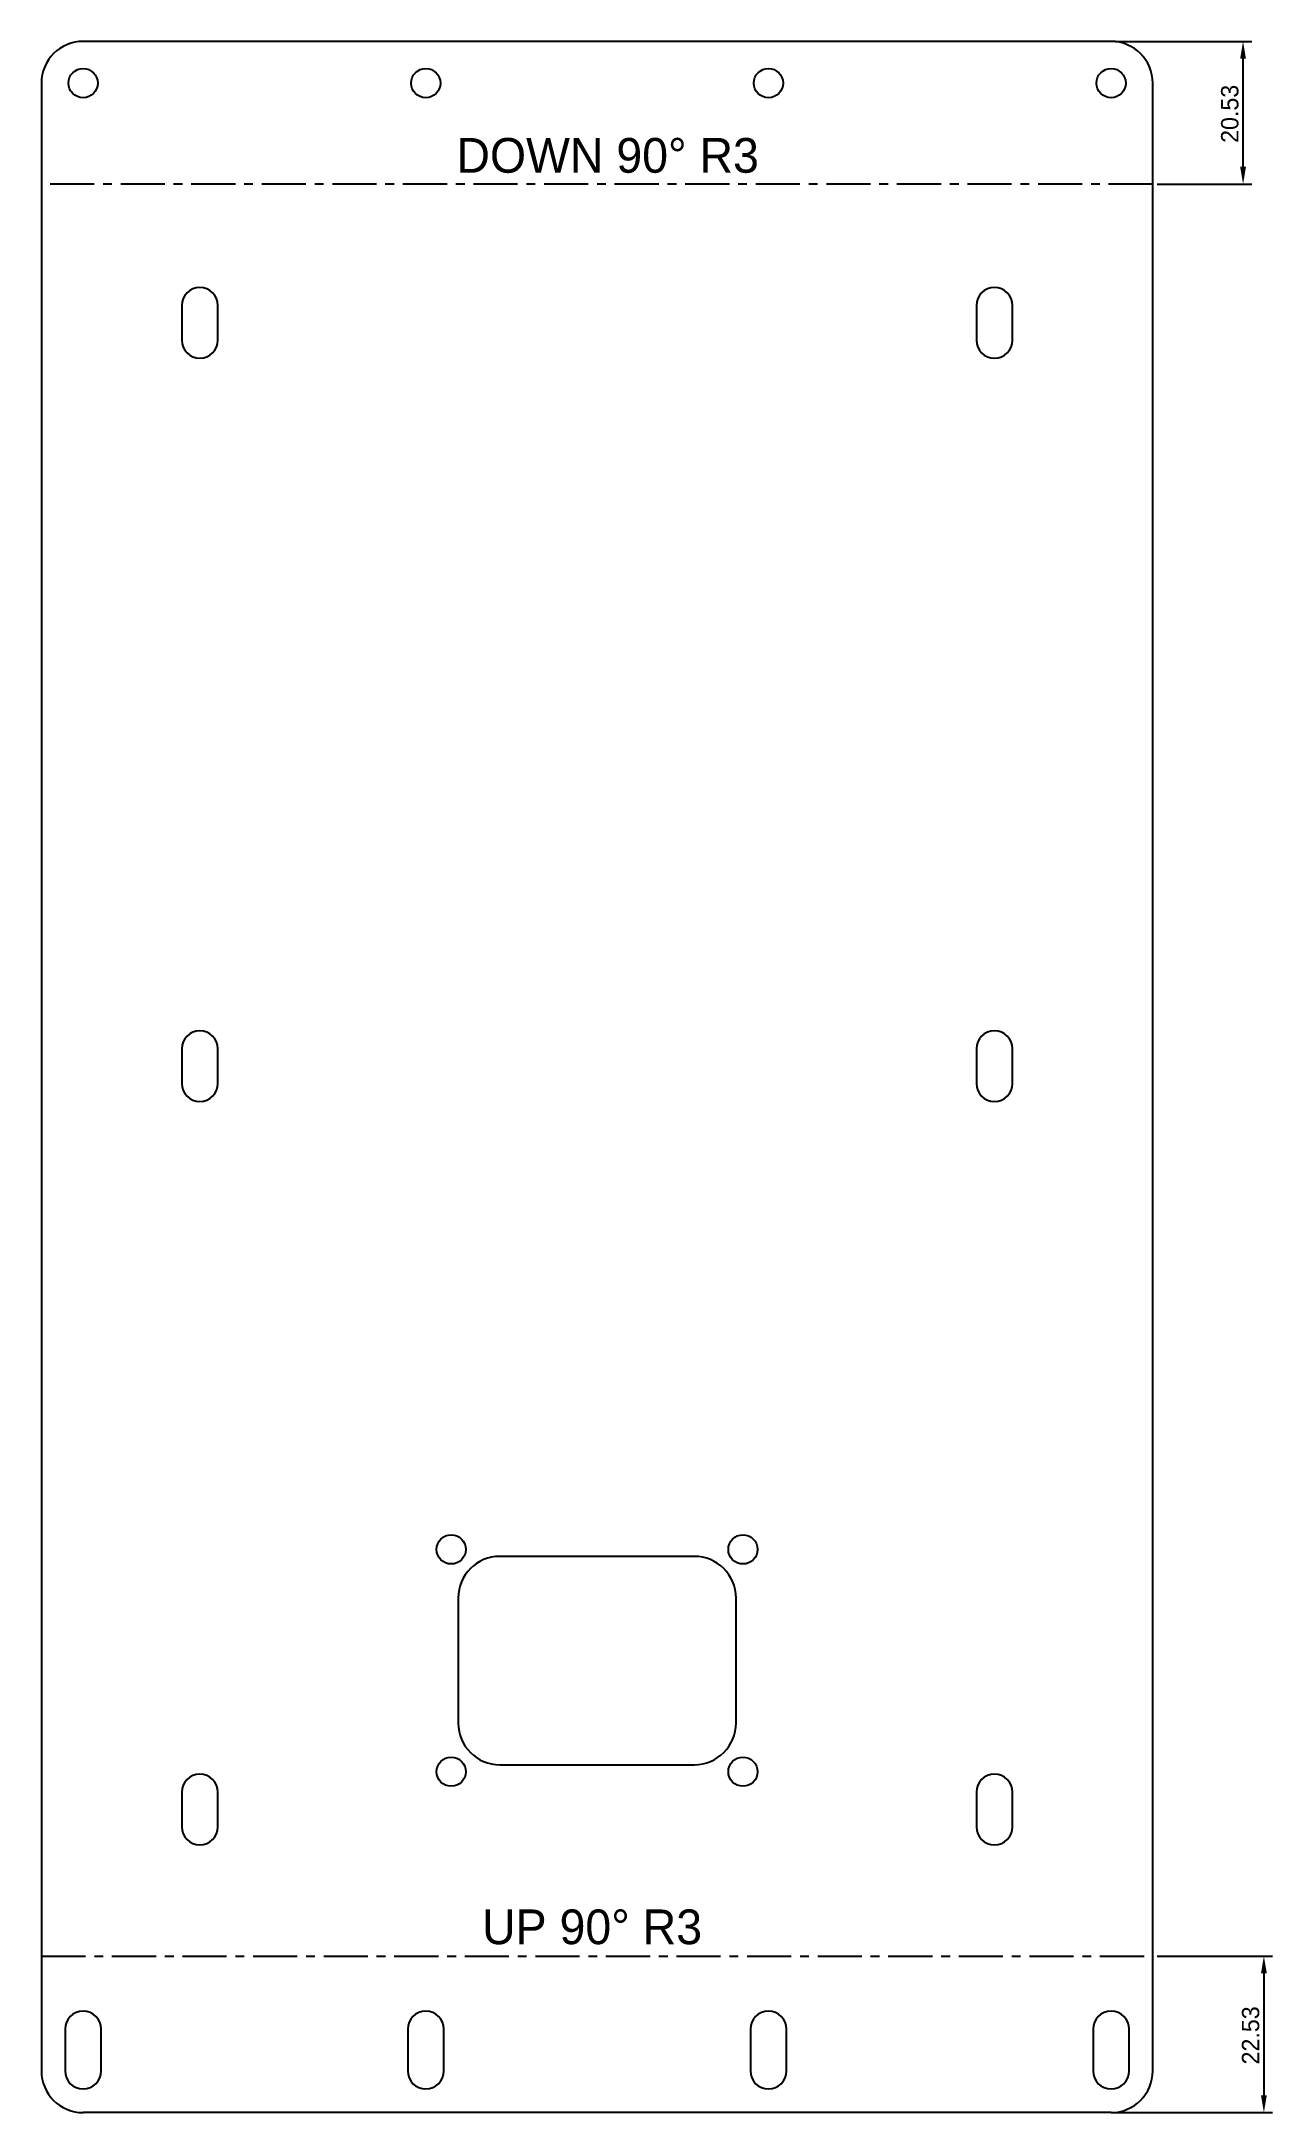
# Model space of a CAD drawing. Extents: x -80 to 97, y -150 to 148.
import ezdxf

# ---------------------------------------------------------------- set-up
doc = ezdxf.new("R2010")
doc.units = 0
doc.linetypes.add('CENTER', pattern=[10.16, 6.35, -1.27, 1.27, -1.27])
doc.layers.get('0').update_dxf_attribs({"linetype": 'CONTINUOUS'})
doc.layers.get('DEFPOINTS').update_dxf_attribs({"linetype": 'CONTINUOUS'})
doc.layers.add('DEFAULT', color=7, linetype='CONTINUOUS')
doc.styles.add('DEFAULT', font='txt')
doc.dimstyles.new('ISO-25', dxfattribs={"dimtxt": 2.5, "dimasz": 2.5, "dimexe": 1.25, "dimexo": 0.625, "dimtad": 1, "dimtoh": 1, "dimzin": 1, "dimcen": 2.5, "dimazin": 3, "dimtfac": 1, "dimtix": 1, "dimtmove": 0, "dimatfit": 3})

# ---------------------------------------------------------------- blocks, each defined once
blk = doc.blocks.new('*D1')
at = {"layer": 'DEFAULT', "color": 0}
for p, q in [((80.62, -127.53), (97.25, -127.53)), ((96, -130.03), (96, -147.57)), ((74.62, -150.07), (97.25, -150.07))]:
    blk.add_line(p, q, dxfattribs=at)
for points in [[(96.42, -130.03), (95.58, -130.03), (96, -127.53)], [(95.58, -147.57), (96.42, -147.57), (96, -150.07)]]:
    blk.add_solid(points, dxfattribs=at)
at = {"layer": 'DEFPOINTS', "color": 0}
for p in [(80, -127.53), (74, -150.07), (96, -150.07)]:
    blk.add_point(p, dxfattribs=at)
at = {"layer": 'DEFAULT', "color": 0, "linetype": 'CONTINUOUS', "style": 'DEFAULT'}
blk.add_text('22.53', height=2.5, rotation=90, dxfattribs=at).set_placement((95.33, -143.14))
blk = doc.blocks.new('*D2')
at = {"layer": 'DEFAULT', "color": 0}
for p, q in [((74.62, 148.07), (94.25, 148.07)), ((93, 130.03), (93, 145.57)), ((80.62, 127.53), (94.25, 127.53))]:
    blk.add_line(p, q, dxfattribs=at)
for points in [[(93.42, 145.57), (92.58, 145.57), (93, 148.07)], [(92.58, 130.03), (93.42, 130.03), (93, 127.53)]]:
    blk.add_solid(points, dxfattribs=at)
at = {"layer": 'DEFPOINTS', "color": 0}
for p in [(74, 148.07), (93, 148.07), (80, 127.53)]:
    blk.add_point(p, dxfattribs=at)
at = {"layer": 'DEFAULT', "color": 0, "linetype": 'CONTINUOUS', "style": 'DEFAULT'}
blk.add_text('20.53', height=2.5, rotation=90, dxfattribs=at).set_placement((92.33, 133.46))

msp = doc.modelspace()

# ---------------------------------------------------------------- linework, layer by layer
at = {"color": 7, "linetype": 'CONTINUOUS'}
for p, q in [((74, 148.069), (-74, 148.069)), ((-80, 142.069), (-80, -144.069)), ((80, -144.069), (80, 142.069)), ((-59.8, 110.062), (-59.8, 105.062)), ((-54.6, 105.062), (-54.6, 110.062)), ((54.6, 110.062), (54.6, 105.062)), ((59.8, 105.062), (59.8, 110.062)), ((-59.8, 3.062), (-59.8, -1.938)), ((-54.6, -1.938), (-54.6, 3.062)), ((54.6, 3.062), (54.6, -1.938)), ((59.8, -1.938), (59.8, 3.062)), ((14, -70), (-14, -70)), ((-20, -76), (-20, -94)), ((20, -94), (20, -76)), ((-14, -100), (14, -100)), ((-59.8, -103.938), (-59.8, -108.938)), ((-54.6, -108.938), (-54.6, -103.938)), ((54.6, -103.938), (54.6, -108.938)), ((59.8, -108.938), (59.8, -103.938)), ((-76.6, -138.069), (-76.6, -144.069)), ((-71.4, -144.069), (-71.4, -138.069)), ((-27.267, -138.069), (-27.267, -144.069)), ((-22.067, -144.069), (-22.067, -138.069)), ((22.067, -138.069), (22.067, -144.069)), ((27.267, -144.069), (27.267, -138.069)), ((71.4, -138.069), (71.4, -144.069)), ((76.6, -144.069), (76.6, -138.069)), ((74, -150.069), (-74, -150.069))]:
    msp.add_line(p, q, dxfattribs=at)
at = {"color": 7, "linetype": 'CENTER'}
for p, q in [((80, 127.534), (-80, 127.534)), ((-80, -127.534), (80, -127.534))]:
    msp.add_line(p, q, dxfattribs=at)
at = {"color": 7, "linetype": 'CONTINUOUS'}
for centre in [(-74, 142.069), (-24.667, 142.069), (24.667, 142.069), (74, 142.069), (-21, -69), (21, -69), (-21, -101), (21, -101)]:
    msp.add_circle(centre, 2.1, dxfattribs=at)
for centre, radius, start, end in [((-74, 142.069), 6, 90, 180), ((74, 142.069), 6, 0, 90), ((-57.2, 110.062), 2.6, 0, 180), ((57.2, 110.062), 2.6, 0, 180), ((-57.2, 105.062), 2.6, 180, 0), ((57.2, 105.062), 2.6, 180, 0), ((-57.2, 3.062), 2.6, 0, 180), ((57.2, 3.062), 2.6, 0, 180), ((-57.2, -1.938), 2.6, 180, 0), ((57.2, -1.938), 2.6, 180, 0), ((-14, -76), 6, 90, 180), ((14, -76), 6, 0, 90), ((-14, -94), 6, 180, 270), ((14, -94), 6, 270, 0), ((-57.2, -103.938), 2.6, 0, 180), ((57.2, -103.938), 2.6, 0, 180), ((-57.2, -108.938), 2.6, 180, 0), ((57.2, -108.938), 2.6, 180, 0), ((-74, -138.069), 2.6, 0, 180), ((-24.667, -138.069), 2.6, 0, 180), ((24.667, -138.069), 2.6, 0, 180), ((74, -138.069), 2.6, 0, 180), ((-74, -144.069), 6, 180, 270), ((-74, -144.069), 2.6, 180, 0), ((-24.667, -144.069), 2.6, 180, 0), ((24.667, -144.069), 2.6, 180, 0), ((74, -144.069), 2.6, 180, 0), ((74, -144.069), 6, 270, 0)]:
    msp.add_arc(centre, radius, start, end, dxfattribs=at)

# ---------------------------------------------------------------- texts
at = {"layer": 'DEFAULT', "linetype": 'CONTINUOUS'}
for s, p in [('DOWN 90° R3', (-20.251, 129.167)), ('UP 90° R3', (-16.55, -125.833))]:
    msp.add_text(s, height=5, dxfattribs=at).set_placement(p)

# ---------------------------------------------------------------- dimensions: what is measured, and where the dimension line sits
at = {"layer": 'DEFAULT'}
for base, p1, p2, picture, middle in [((93, 148.0686), (80, 127.5343), (74, 148.0686), '*D2', (91.0987, 137.8014)), ((96, -150.0686), (80, -127.5343), (74, -150.0686), '*D1', (94.0987, -138.8014))]:
    dim = msp.add_linear_dim(base=base, p1=p1, p2=p2, angle=90, dimstyle='ISO-25', dxfattribs=at)
    dim.commit()
    dim.dimension.update_dxf_attribs({"geometry": picture, "text_midpoint": middle})

doc.saveas('drawing.dxf')
